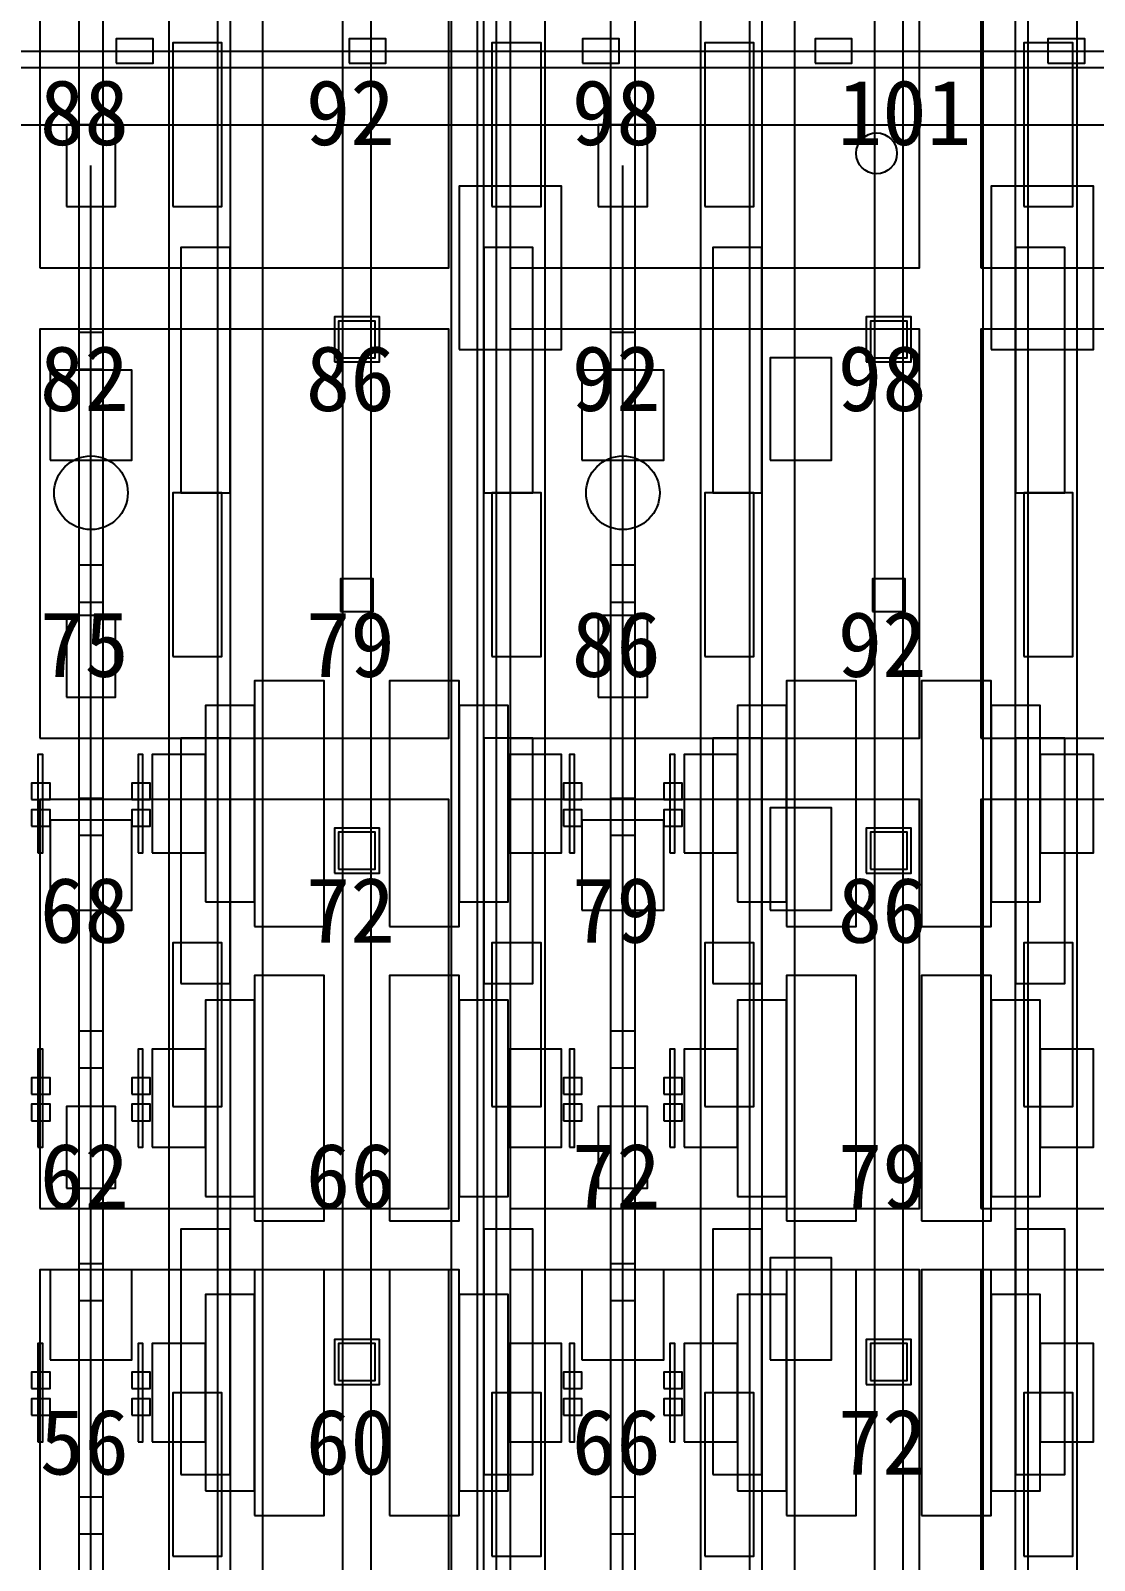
# Model space of a CAD drawing. Header units: metres. Extents: x -1640 to 1560, y -268 to 2338.
# Drawn here: x -178.22 to -152.22, y 1607.9 to 1645.3 of the extents above; entities that cross this region are included whole.
import ezdxf

# ---------------------------------------------------------------- set-up
doc = ezdxf.new("R2010")
doc.units = ezdxf.units.M
for name, color, linetype in [('1F_CHL', 4, 'Continuous'), ('1F_PUMP', 2, 'Continuous'), ('1F_SCR', 3, 'Continuous'), ('1F_STRUCT_COLUMN', 8, 'Continuous'), ('2F_CSF_LATERAL_RACK_CONCEPT', 9, 'Continuous'), ('2F_RFG', 5, 'Continuous'), ('2F_STRUCT_COLUMN', 8, 'Continuous'), ('2F_VMB', 6, 'Continuous'), ('3F_CLEANROOM_OVERHEAD_PIPE_DUCT_CONCEPT', 9, 'Continuous'), ('3F_EHS_EGRESS_DIST_M', 2, 'Continuous'), ('3F_EHS_EXTINGUISHER_HYDRANT_CABINET_CONCEPT', 1, 'Continuous'), ('3F_EHS_GAS_DETECTOR', 6, 'Continuous'), ('3F_ETCH', 2, 'Continuous'), ('3F_FOUP', 5, 'Continuous'), ('3F_OHT', 9, 'Continuous'), ('3F_OHTV', 1, 'Continuous'), ('3F_STK', 3, 'Continuous'), ('3F_STRUCT_COLUMN', 8, 'Continuous'), ('3F_TBAR', 6, 'Continuous'), ('4F_FFU', 1, 'Continuous'), ('4F_STRUCT_PLENUM_TRUSS_CONCEPT', 9, 'Continuous'), ('5F_CHL', 4, 'Continuous'), ('5F_PUMP', 2, 'Continuous'), ('5F_SCR', 3, 'Continuous'), ('5F_STRUCT_COLUMN', 8, 'Continuous'), ('6F_CSF_LATERAL_RACK_CONCEPT', 9, 'Continuous'), ('6F_RFG', 5, 'Continuous'), ('6F_STRUCT_COLUMN', 8, 'Continuous'), ('6F_VMB', 6, 'Continuous'), ('7F_CLEANROOM_OVERHEAD_PIPE_DUCT_CONCEPT', 9, 'Continuous'), ('7F_EHS_EGRESS_DIST_M', 2, 'Continuous'), ('7F_EHS_EXTINGUISHER_HYDRANT_CABINET_CONCEPT', 1, 'Continuous'), ('7F_EHS_GAS_DETECTOR', 6, 'Continuous'), ('7F_ETCH', 2, 'Continuous'), ('7F_FOUP', 5, 'Continuous'), ('7F_OHT', 9, 'Continuous'), ('7F_OHTV', 1, 'Continuous'), ('7F_STK', 3, 'Continuous'), ('7F_STRUCT_COLUMN', 8, 'Continuous'), ('7F_TBAR', 6, 'Continuous'), ('8F_FFU', 1, 'Continuous'), ('8F_STRUCT_PLENUM_TRUSS_CONCEPT', 9, 'Continuous'), ('EHS_TREATED_EXHAUST', 30, 'Continuous'), ('UTIL_PCW.R_CONCEPT', 1, 'Continuous'), ('UTIL_PCW.S_CONCEPT', 6, 'Continuous')]:
    doc.layers.add(name, color=color, linetype=linetype)

msp = doc.modelspace()

# ---------------------------------------------------------------- linework, layer by layer
at = {"layer": '1F_CHL'}
for points in [[(-160.15, 1634.8), (-158.65, 1634.8), (-158.65, 1637.3), (-160.15, 1637.3)], [(-160.15, 1623.8), (-158.65, 1623.8), (-158.65, 1626.3), (-160.15, 1626.3)], [(-160.15, 1612.8), (-158.65, 1612.8), (-158.65, 1615.3), (-160.15, 1615.3)]]:
    msp.add_lwpolyline(points, close=True, dxfattribs=at)
at = {"layer": '1F_PUMP'}
for points in [[(-174.75, 1641), (-173.55, 1641), (-173.55, 1645), (-174.75, 1645)], [(-166.95, 1641), (-165.75, 1641), (-165.75, 1645), (-166.95, 1645)], [(-161.75, 1641), (-160.55, 1641), (-160.55, 1645), (-161.75, 1645)], [(-153.95, 1641), (-152.75, 1641), (-152.75, 1645), (-153.95, 1645)], [(-174.75, 1630), (-173.55, 1630), (-173.55, 1634), (-174.75, 1634)], [(-166.95, 1630), (-165.75, 1630), (-165.75, 1634), (-166.95, 1634)], [(-161.75, 1630), (-160.55, 1630), (-160.55, 1634), (-161.75, 1634)], [(-153.95, 1630), (-152.75, 1630), (-152.75, 1634), (-153.95, 1634)], [(-174.75, 1619), (-173.55, 1619), (-173.55, 1623), (-174.75, 1623)], [(-166.95, 1619), (-165.75, 1619), (-165.75, 1623), (-166.95, 1623)], [(-161.75, 1619), (-160.55, 1619), (-160.55, 1623), (-161.75, 1623)], [(-153.95, 1619), (-152.75, 1619), (-152.75, 1623), (-153.95, 1623)], [(-174.75, 1608), (-173.55, 1608), (-173.55, 1612), (-174.75, 1612)], [(-166.95, 1608), (-165.75, 1608), (-165.75, 1612), (-166.95, 1612)], [(-161.75, 1608), (-160.55, 1608), (-160.55, 1612), (-161.75, 1612)], [(-153.95, 1608), (-152.75, 1608), (-152.75, 1612), (-153.95, 1612)]]:
    msp.add_lwpolyline(points, close=True, dxfattribs=at)
at = {"layer": '1F_SCR'}
for points in [[(-177.75, 1634.8), (-175.75, 1634.8), (-175.75, 1637), (-177.75, 1637)], [(-164.75, 1634.8), (-162.75, 1634.8), (-162.75, 1637), (-164.75, 1637)], [(-177.75, 1623.8), (-175.75, 1623.8), (-175.75, 1626), (-177.75, 1626)], [(-164.75, 1623.8), (-162.75, 1623.8), (-162.75, 1626), (-164.75, 1626)], [(-177.75, 1612.8), (-175.75, 1612.8), (-175.75, 1615), (-177.75, 1615)], [(-164.75, 1612.8), (-162.75, 1612.8), (-162.75, 1615), (-164.75, 1615)]]:
    msp.add_lwpolyline(points, close=True, dxfattribs=at)
at = {"layer": '1F_STRUCT_COLUMN'}
for points in [[(-170.8, 1637.2), (-169.7, 1637.2), (-169.7, 1638.3), (-170.8, 1638.3)], [(-157.8, 1637.2), (-156.7, 1637.2), (-156.7, 1638.3), (-157.8, 1638.3)], [(-170.8, 1624.7), (-169.7, 1624.7), (-169.7, 1625.8), (-170.8, 1625.8)], [(-157.8, 1624.7), (-156.7, 1624.7), (-156.7, 1625.8), (-157.8, 1625.8)], [(-170.8, 1612.2), (-169.7, 1612.2), (-169.7, 1613.3), (-170.8, 1613.3)], [(-157.8, 1612.2), (-156.7, 1612.2), (-156.7, 1613.3), (-157.8, 1613.3)]]:
    msp.add_lwpolyline(points, close=True, dxfattribs=at)
at = {"layer": '2F_CSF_LATERAL_RACK_CONCEPT'}
for points in [[(-173.35, 1573), (-172.55, 1573), (-172.55, 1719), (-173.35, 1719)], [(-167.95, 1573), (-167.15, 1573), (-167.15, 1719), (-167.95, 1719)], [(-160.35, 1573), (-159.55, 1573), (-159.55, 1719), (-160.35, 1719)], [(-154.95, 1573), (-154.15, 1573), (-154.15, 1719), (-154.95, 1719)]]:
    msp.add_lwpolyline(points, close=True, dxfattribs=at)
at = {"layer": '2F_RFG'}
for points in [[(-174.55, 1634), (-173.35, 1634), (-173.35, 1640), (-174.55, 1640)], [(-167.15, 1634), (-165.95, 1634), (-165.95, 1640), (-167.15, 1640)], [(-161.55, 1634), (-160.35, 1634), (-160.35, 1640), (-161.55, 1640)], [(-154.15, 1634), (-152.95, 1634), (-152.95, 1640), (-154.15, 1640)], [(-174.55, 1622), (-173.35, 1622), (-173.35, 1628), (-174.55, 1628)], [(-167.15, 1622), (-165.95, 1622), (-165.95, 1628), (-167.15, 1628)], [(-161.55, 1622), (-160.35, 1622), (-160.35, 1628), (-161.55, 1628)], [(-154.15, 1622), (-152.95, 1622), (-152.95, 1628), (-154.15, 1628)], [(-174.55, 1610), (-173.35, 1610), (-173.35, 1616), (-174.55, 1616)], [(-167.15, 1610), (-165.95, 1610), (-165.95, 1616), (-167.15, 1616)], [(-161.55, 1610), (-160.35, 1610), (-160.35, 1616), (-161.55, 1616)], [(-154.15, 1610), (-152.95, 1610), (-152.95, 1616), (-154.15, 1616)]]:
    msp.add_lwpolyline(points, close=True, dxfattribs=at)
at = {"layer": '2F_STRUCT_COLUMN'}
for points in [[(-170.7, 1637.3), (-169.8, 1637.3), (-169.8, 1638.2), (-170.7, 1638.2)], [(-157.7, 1637.3), (-156.8, 1637.3), (-156.8, 1638.2), (-157.7, 1638.2)], [(-170.7, 1624.8), (-169.8, 1624.8), (-169.8, 1625.7), (-170.7, 1625.7)], [(-157.7, 1624.8), (-156.8, 1624.8), (-156.8, 1625.7), (-157.7, 1625.7)], [(-170.7, 1612.3), (-169.8, 1612.3), (-169.8, 1613.2), (-170.7, 1613.2)], [(-157.7, 1612.3), (-156.8, 1612.3), (-156.8, 1613.2), (-157.7, 1613.2)]]:
    msp.add_lwpolyline(points, close=True, dxfattribs=at)
at = {"layer": '2F_VMB'}
for points in [[(-177.35, 1641), (-176.15, 1641), (-176.15, 1643), (-177.35, 1643)], [(-164.35, 1641), (-163.15, 1641), (-163.15, 1643), (-164.35, 1643)], [(-177.35, 1629), (-176.15, 1629), (-176.15, 1631), (-177.35, 1631)], [(-164.35, 1629), (-163.15, 1629), (-163.15, 1631), (-164.35, 1631)], [(-177.35, 1617), (-176.15, 1617), (-176.15, 1619), (-177.35, 1619)], [(-164.35, 1617), (-163.15, 1617), (-163.15, 1619), (-164.35, 1619)]]:
    msp.add_lwpolyline(points, close=True, dxfattribs=at)
at = {"layer": '3F_CLEANROOM_OVERHEAD_PIPE_DUCT_CONCEPT'}
for points in [[(-174.85, 1572), (-173.65, 1572), (-173.65, 1720), (-174.85, 1720)], [(-166.85, 1572), (-165.65, 1572), (-165.65, 1720), (-166.85, 1720)], [(-161.85, 1572), (-160.65, 1572), (-160.65, 1720), (-161.85, 1720)], [(-153.85, 1572), (-152.65, 1572), (-152.65, 1720), (-153.85, 1720)]]:
    msp.add_lwpolyline(points, close=True, dxfattribs=at)
at = {"layer": '3F_EHS_EXTINGUISHER_HYDRANT_CABINET_CONCEPT'}
msp.add_circle((-157.55, 1642.3), 0.5, dxfattribs=at)
at = {"layer": '3F_EHS_GAS_DETECTOR'}
for centre in [(-176.75, 1634), (-163.75, 1634)]:
    msp.add_circle(centre, 0.9, dxfattribs=at)
at = {"layer": '3F_ETCH'}
for points in [[(-172.75, 1623.4), (-171.05, 1623.4), (-171.05, 1629.4), (-172.75, 1629.4)], [(-169.45, 1623.4), (-167.75, 1623.4), (-167.75, 1629.4), (-169.45, 1629.4)], [(-159.75, 1623.4), (-158.05, 1623.4), (-158.05, 1629.4), (-159.75, 1629.4)], [(-156.45, 1623.4), (-154.75, 1623.4), (-154.75, 1629.4), (-156.45, 1629.4)], [(-173.95, 1624), (-172.75, 1624), (-172.75, 1628.8), (-173.95, 1628.8)], [(-167.75, 1624), (-166.55, 1624), (-166.55, 1628.8), (-167.75, 1628.8)], [(-160.95, 1624), (-159.75, 1624), (-159.75, 1628.8), (-160.95, 1628.8)], [(-154.75, 1624), (-153.55, 1624), (-153.55, 1628.8), (-154.75, 1628.8)], [(-175.25, 1625.2), (-173.95, 1625.2), (-173.95, 1627.6), (-175.25, 1627.6)], [(-166.55, 1625.2), (-165.25, 1625.2), (-165.25, 1627.6), (-166.55, 1627.6)], [(-162.25, 1625.2), (-160.95, 1625.2), (-160.95, 1627.6), (-162.25, 1627.6)], [(-153.55, 1625.2), (-152.25, 1625.2), (-152.25, 1627.6), (-153.55, 1627.6)], [(-172.75, 1616.2), (-171.05, 1616.2), (-171.05, 1622.2), (-172.75, 1622.2)], [(-169.45, 1616.2), (-167.75, 1616.2), (-167.75, 1622.2), (-169.45, 1622.2)], [(-159.75, 1616.2), (-158.05, 1616.2), (-158.05, 1622.2), (-159.75, 1622.2)], [(-156.45, 1616.2), (-154.75, 1616.2), (-154.75, 1622.2), (-156.45, 1622.2)], [(-173.95, 1616.8), (-172.75, 1616.8), (-172.75, 1621.6), (-173.95, 1621.6)], [(-167.75, 1616.8), (-166.55, 1616.8), (-166.55, 1621.6), (-167.75, 1621.6)], [(-160.95, 1616.8), (-159.75, 1616.8), (-159.75, 1621.6), (-160.95, 1621.6)], [(-154.75, 1616.8), (-153.55, 1616.8), (-153.55, 1621.6), (-154.75, 1621.6)], [(-175.25, 1618), (-173.95, 1618), (-173.95, 1620.4), (-175.25, 1620.4)], [(-166.55, 1618), (-165.25, 1618), (-165.25, 1620.4), (-166.55, 1620.4)], [(-162.25, 1618), (-160.95, 1618), (-160.95, 1620.4), (-162.25, 1620.4)], [(-153.55, 1618), (-152.25, 1618), (-152.25, 1620.4), (-153.55, 1620.4)], [(-172.75, 1609), (-171.05, 1609), (-171.05, 1615), (-172.75, 1615)], [(-169.45, 1609), (-167.75, 1609), (-167.75, 1615), (-169.45, 1615)], [(-159.75, 1609), (-158.05, 1609), (-158.05, 1615), (-159.75, 1615)], [(-156.45, 1609), (-154.75, 1609), (-154.75, 1615), (-156.45, 1615)], [(-173.95, 1609.6), (-172.75, 1609.6), (-172.75, 1614.4), (-173.95, 1614.4)], [(-167.75, 1609.6), (-166.55, 1609.6), (-166.55, 1614.4), (-167.75, 1614.4)], [(-160.95, 1609.6), (-159.75, 1609.6), (-159.75, 1614.4), (-160.95, 1614.4)], [(-154.75, 1609.6), (-153.55, 1609.6), (-153.55, 1614.4), (-154.75, 1614.4)], [(-175.25, 1610.8), (-173.95, 1610.8), (-173.95, 1613.2), (-175.25, 1613.2)], [(-166.55, 1610.8), (-165.25, 1610.8), (-165.25, 1613.2), (-166.55, 1613.2)], [(-162.25, 1610.8), (-160.95, 1610.8), (-160.95, 1613.2), (-162.25, 1613.2)], [(-153.55, 1610.8), (-152.25, 1610.8), (-152.25, 1613.2), (-153.55, 1613.2)]]:
    msp.add_lwpolyline(points, close=True, dxfattribs=at)
at = {"layer": '3F_FOUP'}
for points in [[(-178.2, 1626.5), (-177.75, 1626.5), (-177.75, 1626.9), (-178.2, 1626.9)], [(-175.75, 1626.5), (-175.3, 1626.5), (-175.3, 1626.9), (-175.75, 1626.9)], [(-165.2, 1626.5), (-164.75, 1626.5), (-164.75, 1626.9), (-165.2, 1626.9)], [(-162.75, 1626.5), (-162.3, 1626.5), (-162.3, 1626.9), (-162.75, 1626.9)], [(-178.2, 1625.85), (-177.75, 1625.85), (-177.75, 1626.25), (-178.2, 1626.25)], [(-175.75, 1625.85), (-175.3, 1625.85), (-175.3, 1626.25), (-175.75, 1626.25)], [(-165.2, 1625.85), (-164.75, 1625.85), (-164.75, 1626.25), (-165.2, 1626.25)], [(-162.75, 1625.85), (-162.3, 1625.85), (-162.3, 1626.25), (-162.75, 1626.25)], [(-178.2, 1619.3), (-177.75, 1619.3), (-177.75, 1619.7), (-178.2, 1619.7)], [(-175.75, 1619.3), (-175.3, 1619.3), (-175.3, 1619.7), (-175.75, 1619.7)], [(-165.2, 1619.3), (-164.75, 1619.3), (-164.75, 1619.7), (-165.2, 1619.7)], [(-162.75, 1619.3), (-162.3, 1619.3), (-162.3, 1619.7), (-162.75, 1619.7)], [(-178.2, 1618.65), (-177.75, 1618.65), (-177.75, 1619.05), (-178.2, 1619.05)], [(-175.75, 1618.65), (-175.3, 1618.65), (-175.3, 1619.05), (-175.75, 1619.05)], [(-165.2, 1618.65), (-164.75, 1618.65), (-164.75, 1619.05), (-165.2, 1619.05)], [(-162.75, 1618.65), (-162.3, 1618.65), (-162.3, 1619.05), (-162.75, 1619.05)], [(-178.2, 1612.1), (-177.75, 1612.1), (-177.75, 1612.5), (-178.2, 1612.5)], [(-175.75, 1612.1), (-175.3, 1612.1), (-175.3, 1612.5), (-175.75, 1612.5)], [(-165.2, 1612.1), (-164.75, 1612.1), (-164.75, 1612.5), (-165.2, 1612.5)], [(-162.75, 1612.1), (-162.3, 1612.1), (-162.3, 1612.5), (-162.75, 1612.5)], [(-178.2, 1611.45), (-177.75, 1611.45), (-177.75, 1611.85), (-178.2, 1611.85)], [(-175.75, 1611.45), (-175.3, 1611.45), (-175.3, 1611.85), (-175.75, 1611.85)], [(-165.2, 1611.45), (-164.75, 1611.45), (-164.75, 1611.85), (-165.2, 1611.85)], [(-162.75, 1611.45), (-162.3, 1611.45), (-162.3, 1611.85), (-162.75, 1611.85)]]:
    msp.add_lwpolyline(points, close=True, dxfattribs=at)
at = {"layer": '3F_OHT'}
for p, q in [((-281, 1644.8), (-59.5, 1644.8)), ((-176.75, 1572), (-176.75, 1642)), ((-163.75, 1572), (-163.75, 1642))]:
    msp.add_line(p, q, dxfattribs=at)
at = {"layer": '3F_OHTV'}
for points in [[(-176.13, 1644.5), (-175.23, 1644.5), (-175.23, 1645.1), (-176.13, 1645.1)], [(-170.44, 1644.5), (-169.54, 1644.5), (-169.54, 1645.1), (-170.44, 1645.1)], [(-164.74, 1644.5), (-163.84, 1644.5), (-163.84, 1645.1), (-164.74, 1645.1)], [(-159.05, 1644.5), (-158.15, 1644.5), (-158.15, 1645.1), (-159.05, 1645.1)], [(-153.36, 1644.5), (-152.46, 1644.5), (-152.46, 1645.1), (-153.36, 1645.1)], [(-177.05, 1637.02), (-176.45, 1637.02), (-176.45, 1637.92), (-177.05, 1637.92)], [(-164.05, 1637.02), (-163.45, 1637.02), (-163.45, 1637.92), (-164.05, 1637.92)], [(-177.05, 1631.33), (-176.45, 1631.33), (-176.45, 1632.23), (-177.05, 1632.23)], [(-164.05, 1631.33), (-163.45, 1631.33), (-163.45, 1632.23), (-164.05, 1632.23)], [(-177.05, 1625.63), (-176.45, 1625.63), (-176.45, 1626.53), (-177.05, 1626.53)], [(-164.05, 1625.63), (-163.45, 1625.63), (-163.45, 1626.53), (-164.05, 1626.53)], [(-177.05, 1619.94), (-176.45, 1619.94), (-176.45, 1620.84), (-177.05, 1620.84)], [(-164.05, 1619.94), (-163.45, 1619.94), (-163.45, 1620.84), (-164.05, 1620.84)], [(-177.05, 1614.25), (-176.45, 1614.25), (-176.45, 1615.15), (-177.05, 1615.15)], [(-164.05, 1614.25), (-163.45, 1614.25), (-163.45, 1615.15), (-164.05, 1615.15)], [(-177.05, 1608.55), (-176.45, 1608.55), (-176.45, 1609.45), (-177.05, 1609.45)], [(-164.05, 1608.55), (-163.45, 1608.55), (-163.45, 1609.45), (-164.05, 1609.45)]]:
    msp.add_lwpolyline(points, close=True, dxfattribs=at)
at = {"layer": '3F_STK'}
for points in [[(-167.75, 1637.5), (-165.25, 1637.5), (-165.25, 1641.5), (-167.75, 1641.5)], [(-154.75, 1637.5), (-152.25, 1637.5), (-152.25, 1641.5), (-154.75, 1641.5)]]:
    msp.add_lwpolyline(points, close=True, dxfattribs=at)
at = {"layer": '3F_STRUCT_COLUMN'}
for points in [[(-170.65, 1631.1), (-169.85, 1631.1), (-169.85, 1631.9), (-170.65, 1631.9)], [(-157.65, 1631.1), (-156.85, 1631.1), (-156.85, 1631.9), (-157.65, 1631.9)]]:
    msp.add_lwpolyline(points, close=True, dxfattribs=at)
at = {"layer": '3F_TBAR'}
for points in [[(-178.05, 1625.2), (-177.93, 1625.2), (-177.93, 1627.6), (-178.05, 1627.6)], [(-175.6, 1625.2), (-175.48, 1625.2), (-175.48, 1627.6), (-175.6, 1627.6)], [(-165.05, 1625.2), (-164.93, 1625.2), (-164.93, 1627.6), (-165.05, 1627.6)], [(-162.6, 1625.2), (-162.48, 1625.2), (-162.48, 1627.6), (-162.6, 1627.6)], [(-178.05, 1618), (-177.93, 1618), (-177.93, 1620.4), (-178.05, 1620.4)], [(-175.6, 1618), (-175.48, 1618), (-175.48, 1620.4), (-175.6, 1620.4)], [(-165.05, 1618), (-164.93, 1618), (-164.93, 1620.4), (-165.05, 1620.4)], [(-162.6, 1618), (-162.48, 1618), (-162.48, 1620.4), (-162.6, 1620.4)], [(-178.05, 1610.8), (-177.93, 1610.8), (-177.93, 1613.2), (-178.05, 1613.2)], [(-175.6, 1610.8), (-175.48, 1610.8), (-175.48, 1613.2), (-175.6, 1613.2)], [(-165.05, 1610.8), (-164.93, 1610.8), (-164.93, 1613.2), (-165.05, 1613.2)], [(-162.6, 1610.8), (-162.48, 1610.8), (-162.48, 1613.2), (-162.6, 1613.2)]]:
    msp.add_lwpolyline(points, close=True, dxfattribs=at)
at = {"layer": '4F_FFU'}
for points in [[(-178, 1639.5), (-168, 1639.5), (-168, 1649.5), (-178, 1649.5)], [(-166.5, 1639.5), (-156.5, 1639.5), (-156.5, 1649.5), (-166.5, 1649.5)], [(-155, 1639.5), (-145, 1639.5), (-145, 1649.5), (-155, 1649.5)], [(-178, 1628), (-168, 1628), (-168, 1638), (-178, 1638)], [(-166.5, 1628), (-156.5, 1628), (-156.5, 1638), (-166.5, 1638)], [(-155, 1628), (-145, 1628), (-145, 1638), (-155, 1638)], [(-178, 1616.5), (-168, 1616.5), (-168, 1626.5), (-178, 1626.5)], [(-166.5, 1616.5), (-156.5, 1616.5), (-156.5, 1626.5), (-166.5, 1626.5)], [(-155, 1616.5), (-145, 1616.5), (-145, 1626.5), (-155, 1626.5)], [(-178, 1605), (-168, 1605), (-168, 1615), (-178, 1615)], [(-166.5, 1605), (-156.5, 1605), (-156.5, 1615), (-166.5, 1615)], [(-155, 1605), (-145, 1605), (-145, 1615), (-155, 1615)]]:
    msp.add_lwpolyline(points, close=True, dxfattribs=at)
at = {"layer": '4F_STRUCT_PLENUM_TRUSS_CONCEPT'}
for points in [[(-170.6, 1569), (-169.9, 1569), (-169.9, 1723), (-170.6, 1723)], [(-157.6, 1569), (-156.9, 1569), (-156.9, 1723), (-157.6, 1723)]]:
    msp.add_lwpolyline(points, close=True, dxfattribs=at)
at = {"layer": '5F_CHL'}
for points in [[(-160.15, 1634.8), (-158.65, 1634.8), (-158.65, 1637.3), (-160.15, 1637.3)], [(-160.15, 1623.8), (-158.65, 1623.8), (-158.65, 1626.3), (-160.15, 1626.3)], [(-160.15, 1612.8), (-158.65, 1612.8), (-158.65, 1615.3), (-160.15, 1615.3)]]:
    msp.add_lwpolyline(points, close=True, dxfattribs=at)
at = {"layer": '5F_PUMP'}
for points in [[(-174.75, 1641), (-173.55, 1641), (-173.55, 1645), (-174.75, 1645)], [(-166.95, 1641), (-165.75, 1641), (-165.75, 1645), (-166.95, 1645)], [(-161.75, 1641), (-160.55, 1641), (-160.55, 1645), (-161.75, 1645)], [(-153.95, 1641), (-152.75, 1641), (-152.75, 1645), (-153.95, 1645)], [(-174.75, 1630), (-173.55, 1630), (-173.55, 1634), (-174.75, 1634)], [(-166.95, 1630), (-165.75, 1630), (-165.75, 1634), (-166.95, 1634)], [(-161.75, 1630), (-160.55, 1630), (-160.55, 1634), (-161.75, 1634)], [(-153.95, 1630), (-152.75, 1630), (-152.75, 1634), (-153.95, 1634)], [(-174.75, 1619), (-173.55, 1619), (-173.55, 1623), (-174.75, 1623)], [(-166.95, 1619), (-165.75, 1619), (-165.75, 1623), (-166.95, 1623)], [(-161.75, 1619), (-160.55, 1619), (-160.55, 1623), (-161.75, 1623)], [(-153.95, 1619), (-152.75, 1619), (-152.75, 1623), (-153.95, 1623)], [(-174.75, 1608), (-173.55, 1608), (-173.55, 1612), (-174.75, 1612)], [(-166.95, 1608), (-165.75, 1608), (-165.75, 1612), (-166.95, 1612)], [(-161.75, 1608), (-160.55, 1608), (-160.55, 1612), (-161.75, 1612)], [(-153.95, 1608), (-152.75, 1608), (-152.75, 1612), (-153.95, 1612)]]:
    msp.add_lwpolyline(points, close=True, dxfattribs=at)
at = {"layer": '5F_SCR'}
for points in [[(-177.75, 1634.8), (-175.75, 1634.8), (-175.75, 1637), (-177.75, 1637)], [(-164.75, 1634.8), (-162.75, 1634.8), (-162.75, 1637), (-164.75, 1637)], [(-177.75, 1623.8), (-175.75, 1623.8), (-175.75, 1626), (-177.75, 1626)], [(-164.75, 1623.8), (-162.75, 1623.8), (-162.75, 1626), (-164.75, 1626)], [(-177.75, 1612.8), (-175.75, 1612.8), (-175.75, 1615), (-177.75, 1615)], [(-164.75, 1612.8), (-162.75, 1612.8), (-162.75, 1615), (-164.75, 1615)]]:
    msp.add_lwpolyline(points, close=True, dxfattribs=at)
at = {"layer": '5F_STRUCT_COLUMN'}
for points in [[(-170.8, 1637.2), (-169.7, 1637.2), (-169.7, 1638.3), (-170.8, 1638.3)], [(-157.8, 1637.2), (-156.7, 1637.2), (-156.7, 1638.3), (-157.8, 1638.3)], [(-170.8, 1624.7), (-169.7, 1624.7), (-169.7, 1625.8), (-170.8, 1625.8)], [(-157.8, 1624.7), (-156.7, 1624.7), (-156.7, 1625.8), (-157.8, 1625.8)], [(-170.8, 1612.2), (-169.7, 1612.2), (-169.7, 1613.3), (-170.8, 1613.3)], [(-157.8, 1612.2), (-156.7, 1612.2), (-156.7, 1613.3), (-157.8, 1613.3)]]:
    msp.add_lwpolyline(points, close=True, dxfattribs=at)
at = {"layer": '6F_CSF_LATERAL_RACK_CONCEPT'}
for points in [[(-173.35, 1573), (-172.55, 1573), (-172.55, 1719), (-173.35, 1719)], [(-167.95, 1573), (-167.15, 1573), (-167.15, 1719), (-167.95, 1719)], [(-160.35, 1573), (-159.55, 1573), (-159.55, 1719), (-160.35, 1719)], [(-154.95, 1573), (-154.15, 1573), (-154.15, 1719), (-154.95, 1719)]]:
    msp.add_lwpolyline(points, close=True, dxfattribs=at)
at = {"layer": '6F_RFG'}
for points in [[(-174.55, 1634), (-173.35, 1634), (-173.35, 1640), (-174.55, 1640)], [(-167.15, 1634), (-165.95, 1634), (-165.95, 1640), (-167.15, 1640)], [(-161.55, 1634), (-160.35, 1634), (-160.35, 1640), (-161.55, 1640)], [(-154.15, 1634), (-152.95, 1634), (-152.95, 1640), (-154.15, 1640)], [(-174.55, 1622), (-173.35, 1622), (-173.35, 1628), (-174.55, 1628)], [(-167.15, 1622), (-165.95, 1622), (-165.95, 1628), (-167.15, 1628)], [(-161.55, 1622), (-160.35, 1622), (-160.35, 1628), (-161.55, 1628)], [(-154.15, 1622), (-152.95, 1622), (-152.95, 1628), (-154.15, 1628)], [(-174.55, 1610), (-173.35, 1610), (-173.35, 1616), (-174.55, 1616)], [(-167.15, 1610), (-165.95, 1610), (-165.95, 1616), (-167.15, 1616)], [(-161.55, 1610), (-160.35, 1610), (-160.35, 1616), (-161.55, 1616)], [(-154.15, 1610), (-152.95, 1610), (-152.95, 1616), (-154.15, 1616)]]:
    msp.add_lwpolyline(points, close=True, dxfattribs=at)
at = {"layer": '6F_STRUCT_COLUMN'}
for points in [[(-170.7, 1637.3), (-169.8, 1637.3), (-169.8, 1638.2), (-170.7, 1638.2)], [(-157.7, 1637.3), (-156.8, 1637.3), (-156.8, 1638.2), (-157.7, 1638.2)], [(-170.7, 1624.8), (-169.8, 1624.8), (-169.8, 1625.7), (-170.7, 1625.7)], [(-157.7, 1624.8), (-156.8, 1624.8), (-156.8, 1625.7), (-157.7, 1625.7)], [(-170.7, 1612.3), (-169.8, 1612.3), (-169.8, 1613.2), (-170.7, 1613.2)], [(-157.7, 1612.3), (-156.8, 1612.3), (-156.8, 1613.2), (-157.7, 1613.2)]]:
    msp.add_lwpolyline(points, close=True, dxfattribs=at)
at = {"layer": '6F_VMB'}
for points in [[(-177.35, 1641), (-176.15, 1641), (-176.15, 1643), (-177.35, 1643)], [(-164.35, 1641), (-163.15, 1641), (-163.15, 1643), (-164.35, 1643)], [(-177.35, 1629), (-176.15, 1629), (-176.15, 1631), (-177.35, 1631)], [(-164.35, 1629), (-163.15, 1629), (-163.15, 1631), (-164.35, 1631)], [(-177.35, 1617), (-176.15, 1617), (-176.15, 1619), (-177.35, 1619)], [(-164.35, 1617), (-163.15, 1617), (-163.15, 1619), (-164.35, 1619)]]:
    msp.add_lwpolyline(points, close=True, dxfattribs=at)
at = {"layer": '7F_CLEANROOM_OVERHEAD_PIPE_DUCT_CONCEPT'}
for points in [[(-174.85, 1572), (-173.65, 1572), (-173.65, 1720), (-174.85, 1720)], [(-166.85, 1572), (-165.65, 1572), (-165.65, 1720), (-166.85, 1720)], [(-161.85, 1572), (-160.65, 1572), (-160.65, 1720), (-161.85, 1720)], [(-153.85, 1572), (-152.65, 1572), (-152.65, 1720), (-153.85, 1720)]]:
    msp.add_lwpolyline(points, close=True, dxfattribs=at)
at = {"layer": '7F_EHS_EXTINGUISHER_HYDRANT_CABINET_CONCEPT'}
msp.add_circle((-157.55, 1642.3), 0.5, dxfattribs=at)
at = {"layer": '7F_EHS_GAS_DETECTOR'}
for centre in [(-176.75, 1634), (-163.75, 1634)]:
    msp.add_circle(centre, 0.9, dxfattribs=at)
at = {"layer": '7F_ETCH'}
for points in [[(-172.75, 1623.4), (-171.05, 1623.4), (-171.05, 1629.4), (-172.75, 1629.4)], [(-169.45, 1623.4), (-167.75, 1623.4), (-167.75, 1629.4), (-169.45, 1629.4)], [(-159.75, 1623.4), (-158.05, 1623.4), (-158.05, 1629.4), (-159.75, 1629.4)], [(-156.45, 1623.4), (-154.75, 1623.4), (-154.75, 1629.4), (-156.45, 1629.4)], [(-173.95, 1624), (-172.75, 1624), (-172.75, 1628.8), (-173.95, 1628.8)], [(-167.75, 1624), (-166.55, 1624), (-166.55, 1628.8), (-167.75, 1628.8)], [(-160.95, 1624), (-159.75, 1624), (-159.75, 1628.8), (-160.95, 1628.8)], [(-154.75, 1624), (-153.55, 1624), (-153.55, 1628.8), (-154.75, 1628.8)], [(-175.25, 1625.2), (-173.95, 1625.2), (-173.95, 1627.6), (-175.25, 1627.6)], [(-166.55, 1625.2), (-165.25, 1625.2), (-165.25, 1627.6), (-166.55, 1627.6)], [(-162.25, 1625.2), (-160.95, 1625.2), (-160.95, 1627.6), (-162.25, 1627.6)], [(-153.55, 1625.2), (-152.25, 1625.2), (-152.25, 1627.6), (-153.55, 1627.6)], [(-172.75, 1616.2), (-171.05, 1616.2), (-171.05, 1622.2), (-172.75, 1622.2)], [(-169.45, 1616.2), (-167.75, 1616.2), (-167.75, 1622.2), (-169.45, 1622.2)], [(-159.75, 1616.2), (-158.05, 1616.2), (-158.05, 1622.2), (-159.75, 1622.2)], [(-156.45, 1616.2), (-154.75, 1616.2), (-154.75, 1622.2), (-156.45, 1622.2)], [(-173.95, 1616.8), (-172.75, 1616.8), (-172.75, 1621.6), (-173.95, 1621.6)], [(-167.75, 1616.8), (-166.55, 1616.8), (-166.55, 1621.6), (-167.75, 1621.6)], [(-160.95, 1616.8), (-159.75, 1616.8), (-159.75, 1621.6), (-160.95, 1621.6)], [(-154.75, 1616.8), (-153.55, 1616.8), (-153.55, 1621.6), (-154.75, 1621.6)], [(-175.25, 1618), (-173.95, 1618), (-173.95, 1620.4), (-175.25, 1620.4)], [(-166.55, 1618), (-165.25, 1618), (-165.25, 1620.4), (-166.55, 1620.4)], [(-162.25, 1618), (-160.95, 1618), (-160.95, 1620.4), (-162.25, 1620.4)], [(-153.55, 1618), (-152.25, 1618), (-152.25, 1620.4), (-153.55, 1620.4)], [(-172.75, 1609), (-171.05, 1609), (-171.05, 1615), (-172.75, 1615)], [(-169.45, 1609), (-167.75, 1609), (-167.75, 1615), (-169.45, 1615)], [(-159.75, 1609), (-158.05, 1609), (-158.05, 1615), (-159.75, 1615)], [(-156.45, 1609), (-154.75, 1609), (-154.75, 1615), (-156.45, 1615)], [(-173.95, 1609.6), (-172.75, 1609.6), (-172.75, 1614.4), (-173.95, 1614.4)], [(-167.75, 1609.6), (-166.55, 1609.6), (-166.55, 1614.4), (-167.75, 1614.4)], [(-160.95, 1609.6), (-159.75, 1609.6), (-159.75, 1614.4), (-160.95, 1614.4)], [(-154.75, 1609.6), (-153.55, 1609.6), (-153.55, 1614.4), (-154.75, 1614.4)], [(-175.25, 1610.8), (-173.95, 1610.8), (-173.95, 1613.2), (-175.25, 1613.2)], [(-166.55, 1610.8), (-165.25, 1610.8), (-165.25, 1613.2), (-166.55, 1613.2)], [(-162.25, 1610.8), (-160.95, 1610.8), (-160.95, 1613.2), (-162.25, 1613.2)], [(-153.55, 1610.8), (-152.25, 1610.8), (-152.25, 1613.2), (-153.55, 1613.2)]]:
    msp.add_lwpolyline(points, close=True, dxfattribs=at)
at = {"layer": '7F_FOUP'}
for points in [[(-178.2, 1626.5), (-177.75, 1626.5), (-177.75, 1626.9), (-178.2, 1626.9)], [(-175.75, 1626.5), (-175.3, 1626.5), (-175.3, 1626.9), (-175.75, 1626.9)], [(-165.2, 1626.5), (-164.75, 1626.5), (-164.75, 1626.9), (-165.2, 1626.9)], [(-162.75, 1626.5), (-162.3, 1626.5), (-162.3, 1626.9), (-162.75, 1626.9)], [(-178.2, 1625.85), (-177.75, 1625.85), (-177.75, 1626.25), (-178.2, 1626.25)], [(-175.75, 1625.85), (-175.3, 1625.85), (-175.3, 1626.25), (-175.75, 1626.25)], [(-165.2, 1625.85), (-164.75, 1625.85), (-164.75, 1626.25), (-165.2, 1626.25)], [(-162.75, 1625.85), (-162.3, 1625.85), (-162.3, 1626.25), (-162.75, 1626.25)], [(-178.2, 1619.3), (-177.75, 1619.3), (-177.75, 1619.7), (-178.2, 1619.7)], [(-175.75, 1619.3), (-175.3, 1619.3), (-175.3, 1619.7), (-175.75, 1619.7)], [(-165.2, 1619.3), (-164.75, 1619.3), (-164.75, 1619.7), (-165.2, 1619.7)], [(-162.75, 1619.3), (-162.3, 1619.3), (-162.3, 1619.7), (-162.75, 1619.7)], [(-178.2, 1618.65), (-177.75, 1618.65), (-177.75, 1619.05), (-178.2, 1619.05)], [(-175.75, 1618.65), (-175.3, 1618.65), (-175.3, 1619.05), (-175.75, 1619.05)], [(-165.2, 1618.65), (-164.75, 1618.65), (-164.75, 1619.05), (-165.2, 1619.05)], [(-162.75, 1618.65), (-162.3, 1618.65), (-162.3, 1619.05), (-162.75, 1619.05)], [(-178.2, 1612.1), (-177.75, 1612.1), (-177.75, 1612.5), (-178.2, 1612.5)], [(-175.75, 1612.1), (-175.3, 1612.1), (-175.3, 1612.5), (-175.75, 1612.5)], [(-165.2, 1612.1), (-164.75, 1612.1), (-164.75, 1612.5), (-165.2, 1612.5)], [(-162.75, 1612.1), (-162.3, 1612.1), (-162.3, 1612.5), (-162.75, 1612.5)], [(-178.2, 1611.45), (-177.75, 1611.45), (-177.75, 1611.85), (-178.2, 1611.85)], [(-175.75, 1611.45), (-175.3, 1611.45), (-175.3, 1611.85), (-175.75, 1611.85)], [(-165.2, 1611.45), (-164.75, 1611.45), (-164.75, 1611.85), (-165.2, 1611.85)], [(-162.75, 1611.45), (-162.3, 1611.45), (-162.3, 1611.85), (-162.75, 1611.85)]]:
    msp.add_lwpolyline(points, close=True, dxfattribs=at)
at = {"layer": '7F_OHT'}
for p, q in [((-281, 1644.8), (-59.5, 1644.8)), ((-176.75, 1572), (-176.75, 1642)), ((-163.75, 1572), (-163.75, 1642))]:
    msp.add_line(p, q, dxfattribs=at)
at = {"layer": '7F_OHTV'}
for points in [[(-176.13, 1644.5), (-175.23, 1644.5), (-175.23, 1645.1), (-176.13, 1645.1)], [(-170.44, 1644.5), (-169.54, 1644.5), (-169.54, 1645.1), (-170.44, 1645.1)], [(-164.74, 1644.5), (-163.84, 1644.5), (-163.84, 1645.1), (-164.74, 1645.1)], [(-159.05, 1644.5), (-158.15, 1644.5), (-158.15, 1645.1), (-159.05, 1645.1)], [(-153.36, 1644.5), (-152.46, 1644.5), (-152.46, 1645.1), (-153.36, 1645.1)], [(-177.05, 1637.02), (-176.45, 1637.02), (-176.45, 1637.92), (-177.05, 1637.92)], [(-164.05, 1637.02), (-163.45, 1637.02), (-163.45, 1637.92), (-164.05, 1637.92)], [(-177.05, 1631.33), (-176.45, 1631.33), (-176.45, 1632.23), (-177.05, 1632.23)], [(-164.05, 1631.33), (-163.45, 1631.33), (-163.45, 1632.23), (-164.05, 1632.23)], [(-177.05, 1625.63), (-176.45, 1625.63), (-176.45, 1626.53), (-177.05, 1626.53)], [(-164.05, 1625.63), (-163.45, 1625.63), (-163.45, 1626.53), (-164.05, 1626.53)], [(-177.05, 1619.94), (-176.45, 1619.94), (-176.45, 1620.84), (-177.05, 1620.84)], [(-164.05, 1619.94), (-163.45, 1619.94), (-163.45, 1620.84), (-164.05, 1620.84)], [(-177.05, 1614.25), (-176.45, 1614.25), (-176.45, 1615.15), (-177.05, 1615.15)], [(-164.05, 1614.25), (-163.45, 1614.25), (-163.45, 1615.15), (-164.05, 1615.15)], [(-177.05, 1608.55), (-176.45, 1608.55), (-176.45, 1609.45), (-177.05, 1609.45)], [(-164.05, 1608.55), (-163.45, 1608.55), (-163.45, 1609.45), (-164.05, 1609.45)]]:
    msp.add_lwpolyline(points, close=True, dxfattribs=at)
at = {"layer": '7F_STK'}
for points in [[(-167.75, 1637.5), (-165.25, 1637.5), (-165.25, 1641.5), (-167.75, 1641.5)], [(-154.75, 1637.5), (-152.25, 1637.5), (-152.25, 1641.5), (-154.75, 1641.5)]]:
    msp.add_lwpolyline(points, close=True, dxfattribs=at)
at = {"layer": '7F_STRUCT_COLUMN'}
for points in [[(-170.65, 1631.1), (-169.85, 1631.1), (-169.85, 1631.9), (-170.65, 1631.9)], [(-157.65, 1631.1), (-156.85, 1631.1), (-156.85, 1631.9), (-157.65, 1631.9)]]:
    msp.add_lwpolyline(points, close=True, dxfattribs=at)
at = {"layer": '7F_TBAR'}
for points in [[(-178.05, 1625.2), (-177.93, 1625.2), (-177.93, 1627.6), (-178.05, 1627.6)], [(-175.6, 1625.2), (-175.48, 1625.2), (-175.48, 1627.6), (-175.6, 1627.6)], [(-165.05, 1625.2), (-164.93, 1625.2), (-164.93, 1627.6), (-165.05, 1627.6)], [(-162.6, 1625.2), (-162.48, 1625.2), (-162.48, 1627.6), (-162.6, 1627.6)], [(-178.05, 1618), (-177.93, 1618), (-177.93, 1620.4), (-178.05, 1620.4)], [(-175.6, 1618), (-175.48, 1618), (-175.48, 1620.4), (-175.6, 1620.4)], [(-165.05, 1618), (-164.93, 1618), (-164.93, 1620.4), (-165.05, 1620.4)], [(-162.6, 1618), (-162.48, 1618), (-162.48, 1620.4), (-162.6, 1620.4)], [(-178.05, 1610.8), (-177.93, 1610.8), (-177.93, 1613.2), (-178.05, 1613.2)], [(-175.6, 1610.8), (-175.48, 1610.8), (-175.48, 1613.2), (-175.6, 1613.2)], [(-165.05, 1610.8), (-164.93, 1610.8), (-164.93, 1613.2), (-165.05, 1613.2)], [(-162.6, 1610.8), (-162.48, 1610.8), (-162.48, 1613.2), (-162.6, 1613.2)]]:
    msp.add_lwpolyline(points, close=True, dxfattribs=at)
at = {"layer": '8F_FFU'}
for points in [[(-178, 1639.5), (-168, 1639.5), (-168, 1649.5), (-178, 1649.5)], [(-166.5, 1639.5), (-156.5, 1639.5), (-156.5, 1649.5), (-166.5, 1649.5)], [(-155, 1639.5), (-145, 1639.5), (-145, 1649.5), (-155, 1649.5)], [(-178, 1628), (-168, 1628), (-168, 1638), (-178, 1638)], [(-166.5, 1628), (-156.5, 1628), (-156.5, 1638), (-166.5, 1638)], [(-155, 1628), (-145, 1628), (-145, 1638), (-155, 1638)], [(-178, 1616.5), (-168, 1616.5), (-168, 1626.5), (-178, 1626.5)], [(-166.5, 1616.5), (-156.5, 1616.5), (-156.5, 1626.5), (-166.5, 1626.5)], [(-155, 1616.5), (-145, 1616.5), (-145, 1626.5), (-155, 1626.5)], [(-178, 1605), (-168, 1605), (-168, 1615), (-178, 1615)], [(-166.5, 1605), (-156.5, 1605), (-156.5, 1615), (-166.5, 1615)], [(-155, 1605), (-145, 1605), (-145, 1615), (-155, 1615)]]:
    msp.add_lwpolyline(points, close=True, dxfattribs=at)
at = {"layer": '8F_STRUCT_PLENUM_TRUSS_CONCEPT'}
for points in [[(-170.6, 1569), (-169.9, 1569), (-169.9, 1723), (-170.6, 1723)], [(-157.6, 1569), (-156.9, 1569), (-156.9, 1723), (-157.6, 1723)]]:
    msp.add_lwpolyline(points, close=True, dxfattribs=at)
at = {"layer": 'EHS_TREATED_EXHAUST'}
for points in [[(-177.05, 1573), (-176.45, 1573), (-176.45, 1731), (-177.05, 1731)], [(-177.05, 1573), (-176.45, 1573), (-176.45, 1731), (-177.05, 1731)], [(-164.05, 1573), (-163.45, 1573), (-163.45, 1731), (-164.05, 1731)], [(-164.05, 1573), (-163.45, 1573), (-163.45, 1731), (-164.05, 1731)]]:
    msp.add_lwpolyline(points, close=True, dxfattribs=at)
at = {"layer": 'UTIL_PCW.R_CONCEPT'}
for p, q in [((-166.495, 1574.78), (-166.495, 1717.23)), ((-166.495, 1574.78), (-166.495, 1717.23)), ((-279.4, 1644.4), (188.4, 1644.4)), ((-279.4, 1644.4), (188.4, 1644.4))]:
    msp.add_line(p, q, dxfattribs=at)
at = {"layer": 'UTIL_PCW.S_CONCEPT'}
for p, q in [((-167.305, 1574.78), (-167.305, 1717.23)), ((-167.305, 1574.78), (-167.305, 1717.23)), ((-279.4, 1643), (188.4, 1643)), ((-279.4, 1643), (188.4, 1643))]:
    msp.add_line(p, q, dxfattribs=at)

# ---------------------------------------------------------------- texts
at = {"layer": '3F_EHS_EGRESS_DIST_M'}
for s, p in [('88', (-178, 1642.5)), ('92', (-171.5, 1642.5)), ('98', (-165, 1642.5)), ('101', (-158.5, 1642.5)), ('82', (-178, 1636)), ('86', (-171.5, 1636)), ('92', (-165, 1636)), ('98', (-158.5, 1636)), ('75', (-178, 1629.5)), ('79', (-171.5, 1629.5)), ('86', (-165, 1629.5)), ('92', (-158.5, 1629.5)), ('68', (-178, 1623)), ('72', (-171.5, 1623)), ('79', (-165, 1623)), ('86', (-158.5, 1623)), ('62', (-178, 1616.5)), ('66', (-171.5, 1616.5)), ('72', (-165, 1616.5)), ('79', (-158.5, 1616.5)), ('56', (-178, 1610)), ('60', (-171.5, 1610)), ('66', (-165, 1610)), ('72', (-158.5, 1610))]:
    msp.add_text(s, height=1.6, dxfattribs=at).set_placement(p)
at = {"layer": '7F_EHS_EGRESS_DIST_M'}
for s, p in [('88', (-178, 1642.5)), ('92', (-171.5, 1642.5)), ('98', (-165, 1642.5)), ('101', (-158.5, 1642.5)), ('82', (-178, 1636)), ('86', (-171.5, 1636)), ('92', (-165, 1636)), ('98', (-158.5, 1636)), ('75', (-178, 1629.5)), ('79', (-171.5, 1629.5)), ('86', (-165, 1629.5)), ('92', (-158.5, 1629.5)), ('68', (-178, 1623)), ('72', (-171.5, 1623)), ('79', (-165, 1623)), ('86', (-158.5, 1623)), ('62', (-178, 1616.5)), ('66', (-171.5, 1616.5)), ('72', (-165, 1616.5)), ('79', (-158.5, 1616.5)), ('56', (-178, 1610)), ('60', (-171.5, 1610)), ('66', (-165, 1610)), ('72', (-158.5, 1610))]:
    msp.add_text(s, height=1.6, dxfattribs=at).set_placement(p)

doc.saveas('drawing.dxf')
